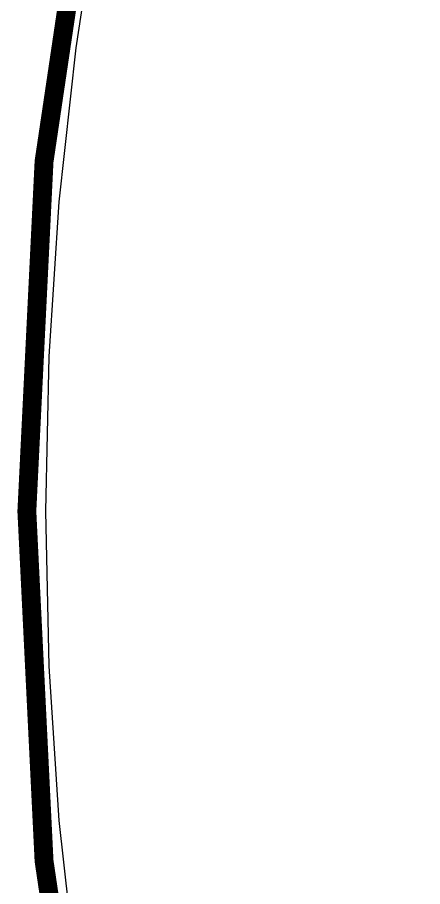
# Model space of a CAD drawing. Header units: millimetres. Extents: x 60.3 to 156.5, y 68.2 to 164.5.
# Drawn here: x 60.27 to 65.72, y 111.28 to 122.97 of the extents above; entities that cross this region are included whole.
import ezdxf

# ---------------------------------------------------------------- set-up
doc = ezdxf.new("R2010")
doc.units = ezdxf.units.MM
for name, color, linetype in [('BottomLayer', 5, 'Continuous'), ('KeepOutLayer', 6, 'Continuous'), ('TopLayer', 1, 'Continuous')]:
    doc.layers.add(name, color=color, linetype=linetype)

msp = doc.modelspace()

# ---------------------------------------------------------------- linework, layer by layer
at = {"layer": 'BottomLayer'}
for p, q in [((61.062, 122.559), (61.379, 124.618)), ((60.835, 120.488), (61.062, 122.559)), ((60.699, 118.41), (60.835, 120.488)), ((60.653, 116.327), (60.699, 118.41)), ((60.699, 114.244), (60.653, 116.327)), ((60.835, 112.166), (60.699, 114.244)), ((61.062, 110.095), (60.835, 112.166))]:
    msp.add_line(p, q, dxfattribs=at)
at = {"layer": 'KeepOutLayer'}
for points, const_width in [([(156.4, 116.327, 1), (60.4, 116.327, 1)], 0.254), ([(60.337, 116.327, 1), (60.464, 116.327, 1)], 0.127)]:
    msp.add_lwpolyline(points, format="xyb", close=True, dxfattribs=dict(at, const_width=const_width))
at = {"layer": 'TopLayer'}
for p, q in [((61.062, 122.559), (61.379, 124.618)), ((60.835, 120.488), (61.062, 122.559)), ((60.699, 118.41), (60.835, 120.488)), ((60.653, 116.327), (60.699, 118.41)), ((60.699, 114.244), (60.653, 116.327)), ((60.835, 112.166), (60.699, 114.244)), ((61.062, 110.095), (60.835, 112.166))]:
    msp.add_line(p, q, dxfattribs=at)

doc.saveas('drawing.dxf')
